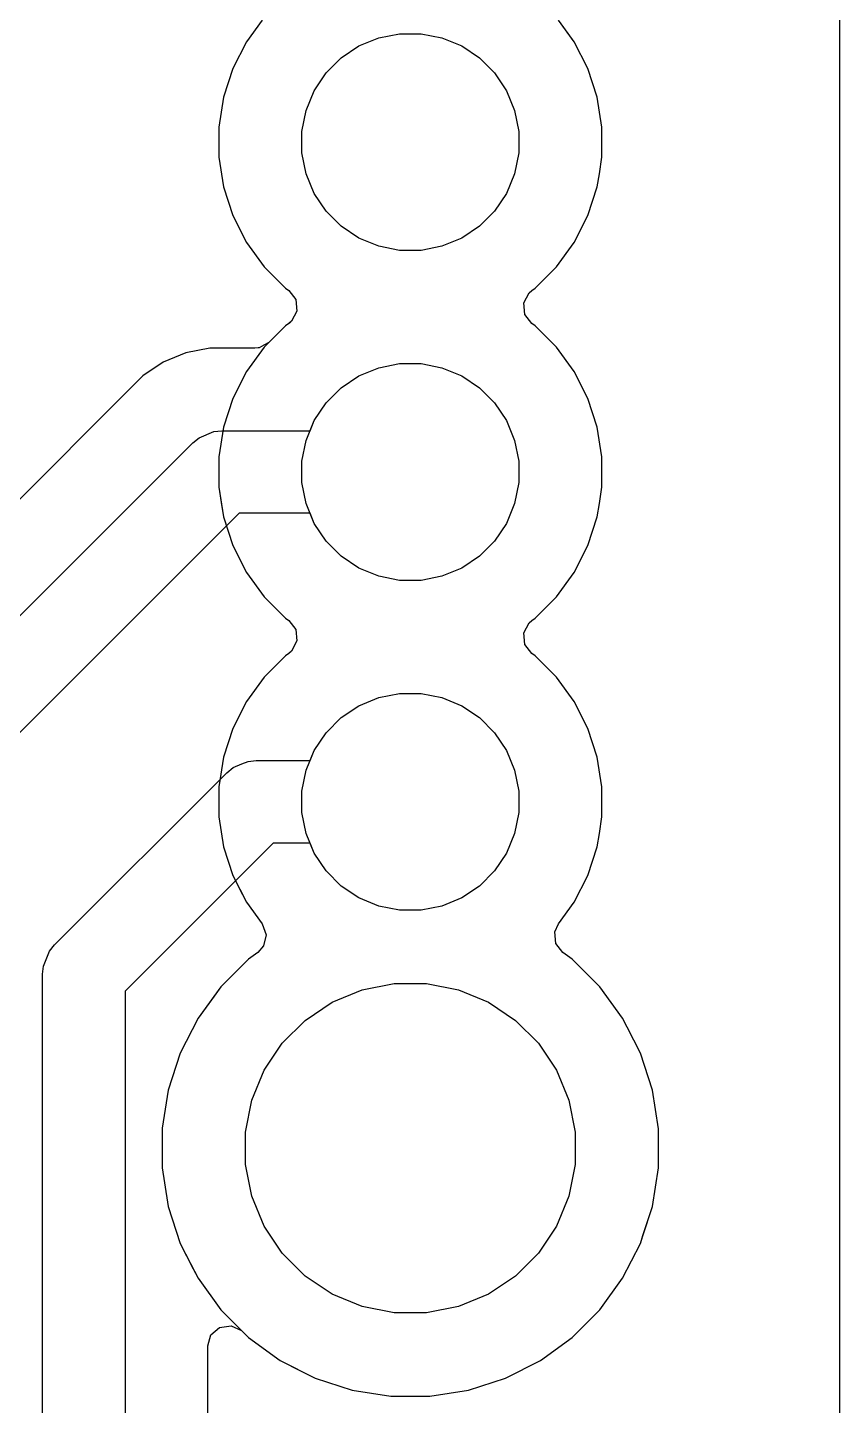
# Model space of a CAD drawing. Header units: inches. Extents: x 6.57 to 9.79, y -8.72 to -3.17.
# Drawn here: x 9.5937 to 9.7874, y -7.522 to -7.1931 of the extents above; entities that cross this region are included whole.
import ezdxf

# ---------------------------------------------------------------- set-up
doc = ezdxf.new("R2010")
doc.units = ezdxf.units.IN
doc.header["$MEASUREMENT"] = 0
doc.layers.add('In1.Cu', color=91, linetype='CONTINUOUS', true_color=0x7fc87f)

msp = doc.modelspace()

# ---------------------------------------------------------------- linework, layer by layer
at = {"layer": 'In1.Cu', "linetype": 'CONTINUOUS'}
for p, q in [((9.78738, -3.17026), (9.78738, -8.71951)), ((9.78738, -3.17026), (9.78738, -8.71951)), ((9.78738, -3.17026), (9.78738, -8.71951)), ((9.78738, -3.17026), (9.78738, -8.71951)), ((9.64971, -7.19134), (9.64595, -7.19652)), ((9.64971, -7.19134), (9.64595, -7.19652)), ((9.64971, -7.19134), (9.64595, -7.19652)), ((9.64971, -7.19134), (9.64595, -7.19652)), ((9.72413, -7.19652), (9.72037, -7.19134)), ((9.72413, -7.19652), (9.72037, -7.19134)), ((9.72413, -7.19652), (9.72037, -7.19134)), ((9.72413, -7.19652), (9.72061, -7.19168)), ((9.67278, -7.19754), (9.67749, -7.19559)), ((9.67278, -7.19754), (9.67749, -7.19559)), ((9.67278, -7.19754), (9.67749, -7.19559)), ((9.67278, -7.19754), (9.67749, -7.19559)), ((9.67749, -7.19559), (9.68249, -7.1946)), ((9.67749, -7.19559), (9.68249, -7.1946)), ((9.67749, -7.19559), (9.68249, -7.1946)), ((9.67749, -7.19559), (9.68249, -7.1946)), ((9.68249, -7.1946), (9.68759, -7.1946)), ((9.68249, -7.1946), (9.68759, -7.1946)), ((9.68249, -7.1946), (9.68759, -7.1946)), ((9.68249, -7.1946), (9.68759, -7.1946)), ((9.68759, -7.1946), (9.69259, -7.19559)), ((9.68759, -7.1946), (9.69259, -7.19559)), ((9.68759, -7.1946), (9.69259, -7.19559)), ((9.68759, -7.1946), (9.69259, -7.19559)), ((9.69259, -7.19559), (9.6973, -7.19754)), ((9.69259, -7.19559), (9.6973, -7.19754)), ((9.69259, -7.19559), (9.6973, -7.19754)), ((9.69259, -7.19559), (9.6973, -7.19754)), ((9.64595, -7.19652), (9.64268, -7.20293)), ((9.64595, -7.19652), (9.64268, -7.20293)), ((9.64595, -7.19652), (9.64268, -7.20293)), ((9.64595, -7.19652), (9.64268, -7.20293)), ((9.66855, -7.20037), (9.67278, -7.19754)), ((9.66855, -7.20037), (9.67278, -7.19754)), ((9.66855, -7.20037), (9.67278, -7.19754)), ((9.66855, -7.20037), (9.67278, -7.19754)), ((9.6973, -7.19754), (9.70153, -7.20037)), ((9.6973, -7.19754), (9.70153, -7.20037)), ((9.6973, -7.19754), (9.70153, -7.20037)), ((9.6973, -7.19754), (9.70153, -7.20037)), ((9.7274, -7.20293), (9.72413, -7.19652)), ((9.7274, -7.20293), (9.72413, -7.19652)), ((9.7274, -7.20293), (9.72413, -7.19652)), ((9.7274, -7.20293), (9.72413, -7.19652)), ((9.66494, -7.20398), (9.66855, -7.20037)), ((9.66494, -7.20398), (9.66855, -7.20037)), ((9.66494, -7.20398), (9.66855, -7.20037)), ((9.66494, -7.20398), (9.66855, -7.20037)), ((9.70153, -7.20037), (9.70514, -7.20398)), ((9.70153, -7.20037), (9.70514, -7.20398)), ((9.70153, -7.20037), (9.70514, -7.20398)), ((9.70153, -7.20037), (9.70514, -7.20398)), ((9.64268, -7.20293), (9.64046, -7.20977)), ((9.64268, -7.20293), (9.64046, -7.20977)), ((9.64268, -7.20293), (9.64046, -7.20977)), ((9.64268, -7.20293), (9.64046, -7.20977)), ((9.66211, -7.20822), (9.66494, -7.20398)), ((9.66211, -7.20822), (9.66494, -7.20398)), ((9.66211, -7.20822), (9.66494, -7.20398)), ((9.66211, -7.20822), (9.66494, -7.20398)), ((9.70514, -7.20398), (9.70797, -7.20822)), ((9.70514, -7.20398), (9.70797, -7.20822)), ((9.70514, -7.20398), (9.70797, -7.20822)), ((9.70514, -7.20398), (9.70797, -7.20822)), ((9.72962, -7.20977), (9.7274, -7.20293)), ((9.72962, -7.20977), (9.7274, -7.20293)), ((9.72962, -7.20977), (9.7274, -7.20293)), ((9.72962, -7.20977), (9.7274, -7.20293)), ((9.66016, -7.21293), (9.66211, -7.20822)), ((9.66016, -7.21293), (9.66211, -7.20822)), ((9.66016, -7.21293), (9.66211, -7.20822)), ((9.66016, -7.21293), (9.66211, -7.20822)), ((9.70797, -7.20822), (9.70992, -7.21293)), ((9.70797, -7.20822), (9.70992, -7.21293)), ((9.70797, -7.20822), (9.70992, -7.21293)), ((9.70797, -7.20822), (9.70992, -7.21293)), ((9.64046, -7.20977), (9.63933, -7.21688)), ((9.64046, -7.20977), (9.63933, -7.21688)), ((9.64046, -7.20977), (9.63933, -7.21688)), ((9.64046, -7.20977), (9.63933, -7.21688)), ((9.73074, -7.21688), (9.72962, -7.20977)), ((9.72962, -7.20977), (9.72962, -7.20977)), ((9.73074, -7.21688), (9.72962, -7.20977)), ((9.72962, -7.20977), (9.72962, -7.20977)), ((9.73074, -7.21688), (9.72962, -7.20977)), ((9.72962, -7.20977), (9.72962, -7.20977)), ((9.73074, -7.21688), (9.72962, -7.20977)), ((9.72962, -7.20977), (9.72962, -7.20977)), ((9.65916, -7.21792), (9.66016, -7.21293)), ((9.65916, -7.21792), (9.66016, -7.21293)), ((9.65916, -7.21792), (9.66016, -7.21293)), ((9.65916, -7.21792), (9.66016, -7.21293)), ((9.70992, -7.21293), (9.71091, -7.21792)), ((9.70992, -7.21293), (9.71091, -7.21792)), ((9.70992, -7.21293), (9.71091, -7.21792)), ((9.70992, -7.21293), (9.71091, -7.21792)), ((9.63933, -7.21688), (9.63933, -7.22407)), ((9.63933, -7.21688), (9.63933, -7.22407)), ((9.63933, -7.21688), (9.63933, -7.22407)), ((9.63933, -7.21688), (9.63933, -7.22407)), ((9.65916, -7.22302), (9.65916, -7.21792)), ((9.65916, -7.22302), (9.65916, -7.21792)), ((9.65916, -7.22302), (9.65916, -7.21792)), ((9.65916, -7.22302), (9.65916, -7.21792)), ((9.71091, -7.21792), (9.71091, -7.22302)), ((9.71091, -7.21792), (9.71091, -7.22302)), ((9.71091, -7.21792), (9.71091, -7.22302)), ((9.71091, -7.21792), (9.71091, -7.22302)), ((9.73074, -7.22407), (9.73074, -7.21688)), ((9.73074, -7.22407), (9.73074, -7.21688)), ((9.73074, -7.22407), (9.73074, -7.21688)), ((9.73074, -7.22407), (9.73074, -7.21688)), ((9.63933, -7.22407), (9.64046, -7.23117)), ((9.63933, -7.22407), (9.64046, -7.23117)), ((9.63933, -7.22407), (9.64046, -7.23117)), ((9.63933, -7.22407), (9.64046, -7.23117)), ((9.66016, -7.22802), (9.65916, -7.22302)), ((9.66016, -7.22802), (9.65916, -7.22302)), ((9.66016, -7.22802), (9.65916, -7.22302)), ((9.66016, -7.22802), (9.65916, -7.22302)), ((9.71091, -7.22302), (9.70992, -7.22802)), ((9.71091, -7.22302), (9.70992, -7.22802)), ((9.71091, -7.22302), (9.70992, -7.22802)), ((9.71091, -7.22302), (9.70992, -7.22802)), ((9.73012, -7.22802), (9.73074, -7.22407)), ((9.73012, -7.22802), (9.73074, -7.22407)), ((9.73012, -7.22802), (9.73074, -7.22407)), ((9.73012, -7.22802), (9.73074, -7.22407)), ((9.66211, -7.23273), (9.66016, -7.22802)), ((9.66211, -7.23273), (9.66016, -7.22802)), ((9.66211, -7.23273), (9.66016, -7.22802)), ((9.66211, -7.23273), (9.66016, -7.22802)), ((9.70992, -7.22802), (9.70797, -7.23273)), ((9.70992, -7.22802), (9.70797, -7.23273)), ((9.70992, -7.22802), (9.70797, -7.23273)), ((9.70992, -7.22802), (9.70797, -7.23273)), ((9.72962, -7.23117), (9.73012, -7.22802)), ((9.72962, -7.23117), (9.73012, -7.22802)), ((9.72962, -7.23117), (9.73012, -7.22802)), ((9.72962, -7.23117), (9.73012, -7.22802)), ((9.64046, -7.23117), (9.64046, -7.23117)), ((9.64046, -7.23117), (9.64268, -7.23802)), ((9.64046, -7.23117), (9.64046, -7.23117)), ((9.64046, -7.23117), (9.64268, -7.23802)), ((9.64046, -7.23117), (9.64046, -7.23117)), ((9.64046, -7.23117), (9.64268, -7.23802)), ((9.64046, -7.23117), (9.64046, -7.23117)), ((9.64046, -7.23117), (9.64268, -7.23802)), ((9.7274, -7.23802), (9.72962, -7.23117)), ((9.7274, -7.23802), (9.72962, -7.23117)), ((9.7274, -7.23802), (9.72962, -7.23117)), ((9.7274, -7.23802), (9.72962, -7.23117)), ((9.66494, -7.23697), (9.66211, -7.23273)), ((9.66494, -7.23697), (9.66211, -7.23273)), ((9.66494, -7.23697), (9.66211, -7.23273)), ((9.66494, -7.23697), (9.66211, -7.23273)), ((9.70797, -7.23273), (9.70514, -7.23697)), ((9.70797, -7.23273), (9.70514, -7.23697)), ((9.70797, -7.23273), (9.70514, -7.23697)), ((9.70797, -7.23273), (9.70514, -7.23697)), ((9.64268, -7.23802), (9.64595, -7.24443)), ((9.64268, -7.23802), (9.64595, -7.24443)), ((9.64268, -7.23802), (9.64595, -7.24443)), ((9.64268, -7.23802), (9.64595, -7.24443)), ((9.66855, -7.24057), (9.66494, -7.23697)), ((9.66855, -7.24057), (9.66494, -7.23697)), ((9.66855, -7.24057), (9.66494, -7.23697)), ((9.66855, -7.24057), (9.66494, -7.23697)), ((9.70514, -7.23697), (9.70153, -7.24057)), ((9.70514, -7.23697), (9.70153, -7.24057)), ((9.70514, -7.23697), (9.70153, -7.24057)), ((9.70514, -7.23697), (9.70153, -7.24057)), ((9.72413, -7.24443), (9.7274, -7.23802)), ((9.72413, -7.24443), (9.7274, -7.23802)), ((9.72413, -7.24443), (9.7274, -7.23802)), ((9.72413, -7.24443), (9.7274, -7.23802)), ((9.67278, -7.2434), (9.66855, -7.24057)), ((9.67278, -7.2434), (9.66855, -7.24057)), ((9.67278, -7.2434), (9.66855, -7.24057)), ((9.67278, -7.2434), (9.66855, -7.24057)), ((9.70153, -7.24057), (9.6973, -7.2434)), ((9.70153, -7.24057), (9.6973, -7.2434)), ((9.70153, -7.24057), (9.6973, -7.2434)), ((9.70153, -7.24057), (9.6973, -7.2434)), ((9.64595, -7.24443), (9.65018, -7.25025)), ((9.64595, -7.24443), (9.65018, -7.25025)), ((9.64595, -7.24443), (9.65018, -7.25025)), ((9.64595, -7.24443), (9.65018, -7.25025)), ((9.67749, -7.24535), (9.67278, -7.2434)), ((9.67749, -7.24535), (9.67278, -7.2434)), ((9.67749, -7.24535), (9.67278, -7.2434)), ((9.67749, -7.24535), (9.67278, -7.2434)), ((9.6973, -7.2434), (9.69259, -7.24535)), ((9.6973, -7.2434), (9.69259, -7.24535)), ((9.6973, -7.2434), (9.69259, -7.24535)), ((9.6973, -7.2434), (9.69259, -7.24535)), ((9.7199, -7.25025), (9.72413, -7.24443)), ((9.7199, -7.25025), (9.72413, -7.24443)), ((9.7199, -7.25025), (9.72413, -7.24443)), ((9.7199, -7.25025), (9.72413, -7.24443)), ((9.68249, -7.24635), (9.67749, -7.24535)), ((9.68249, -7.24635), (9.67749, -7.24535)), ((9.68249, -7.24635), (9.67749, -7.24535)), ((9.68249, -7.24635), (9.67749, -7.24535)), ((9.68759, -7.24635), (9.68249, -7.24635)), ((9.68759, -7.24635), (9.68249, -7.24635)), ((9.68759, -7.24635), (9.68249, -7.24635)), ((9.68759, -7.24635), (9.68249, -7.24635)), ((9.69259, -7.24535), (9.68759, -7.24635)), ((9.69259, -7.24535), (9.68759, -7.24635)), ((9.69259, -7.24535), (9.68759, -7.24635)), ((9.69259, -7.24535), (9.68759, -7.24635)), ((9.65018, -7.25025), (9.65526, -7.25533)), ((9.65018, -7.25025), (9.65526, -7.25533)), ((9.65018, -7.25025), (9.65526, -7.25533)), ((9.65018, -7.25025), (9.65526, -7.25533)), ((9.71481, -7.25533), (9.7199, -7.25025)), ((9.71481, -7.25533), (9.7199, -7.25025)), ((9.71481, -7.25533), (9.7199, -7.25025)), ((9.71481, -7.25533), (9.7199, -7.25025)), ((9.65526, -7.25533), (9.65603, -7.25589)), ((9.65526, -7.25533), (9.65603, -7.25589)), ((9.65526, -7.25533), (9.65603, -7.25589)), ((9.65526, -7.25533), (9.65603, -7.25589)), ((9.65603, -7.25589), (9.65771, -7.25807)), ((9.65603, -7.25589), (9.65771, -7.25807)), ((9.65603, -7.25589), (9.65771, -7.25807)), ((9.65603, -7.25589), (9.65771, -7.25807)), ((9.65771, -7.25807), (9.65795, -7.26081)), ((9.65771, -7.25807), (9.65795, -7.26081)), ((9.65771, -7.25807), (9.65795, -7.26081)), ((9.65771, -7.25807), (9.65795, -7.26081)), ((9.71213, -7.25887), (9.71341, -7.25644)), ((9.71213, -7.25887), (9.71341, -7.25644)), ((9.71213, -7.25887), (9.71341, -7.25644)), ((9.71213, -7.25887), (9.71341, -7.25644)), ((9.71341, -7.25644), (9.71404, -7.25589)), ((9.71341, -7.25644), (9.71404, -7.25589)), ((9.71341, -7.25644), (9.71404, -7.25589)), ((9.71341, -7.25644), (9.71404, -7.25589)), ((9.71404, -7.25589), (9.71481, -7.25533)), ((9.71404, -7.25589), (9.71481, -7.25533)), ((9.71404, -7.25589), (9.71481, -7.25533)), ((9.71404, -7.25589), (9.71481, -7.25533)), ((9.65795, -7.26081), (9.65667, -7.26324)), ((9.65795, -7.26081), (9.65667, -7.26324)), ((9.65795, -7.26081), (9.65667, -7.26324)), ((9.65795, -7.26081), (9.65667, -7.26324)), ((9.71236, -7.26161), (9.71213, -7.25887)), ((9.71236, -7.26161), (9.71213, -7.25887)), ((9.71236, -7.26161), (9.71213, -7.25887)), ((9.71236, -7.26161), (9.71213, -7.25887)), ((9.65526, -7.26435), (9.65018, -7.26944)), ((9.65526, -7.26435), (9.65018, -7.26944)), ((9.65526, -7.26435), (9.65018, -7.26944)), ((9.65526, -7.26435), (9.65133, -7.26829)), ((9.65629, -7.26361), (9.65526, -7.26435)), ((9.65603, -7.26379), (9.65526, -7.26435)), ((9.65603, -7.26379), (9.65526, -7.26435)), ((9.65603, -7.26379), (9.65526, -7.26435)), ((9.65667, -7.26324), (9.65603, -7.26379)), ((9.65667, -7.26324), (9.65603, -7.26379)), ((9.65667, -7.26324), (9.65603, -7.26379)), ((9.65652, -7.26339), (9.65629, -7.26361)), ((9.65667, -7.26324), (9.65652, -7.26339)), ((9.71404, -7.26379), (9.71236, -7.26161)), ((9.71404, -7.26379), (9.71236, -7.26161)), ((9.71404, -7.26379), (9.71236, -7.26161)), ((9.71404, -7.26379), (9.71236, -7.26161)), ((9.71481, -7.26435), (9.71404, -7.26379)), ((9.71481, -7.26435), (9.71404, -7.26379)), ((9.71481, -7.26435), (9.71404, -7.26379)), ((9.71481, -7.26435), (9.71404, -7.26379)), ((9.7199, -7.26944), (9.71481, -7.26435)), ((9.7199, -7.26944), (9.71481, -7.26435)), ((9.7199, -7.26944), (9.71481, -7.26435)), ((9.7199, -7.26944), (9.71481, -7.26435)), ((9.63149, -7.2708), (9.62611, -7.27303)), ((9.6372, -7.26967), (9.63149, -7.2708)), ((9.63149, -7.2708), (9.63149, -7.2708)), ((9.64793, -7.26967), (9.6372, -7.26967)), ((9.65018, -7.26944), (9.64595, -7.27526)), ((9.65018, -7.26944), (9.64595, -7.27526)), ((9.65018, -7.26944), (9.64595, -7.27526)), ((9.64876, -7.26958), (9.64793, -7.26967)), ((9.64883, -7.26958), (9.64876, -7.26958)), ((9.64886, -7.26957), (9.64883, -7.26958)), ((9.64897, -7.26955), (9.64886, -7.26957)), ((9.65011, -7.26893), (9.64897, -7.26955)), ((9.65128, -7.26833), (9.65011, -7.26893)), ((9.65133, -7.26829), (9.65128, -7.26833)), ((9.72413, -7.27526), (9.7199, -7.26944)), ((9.72413, -7.27526), (9.7199, -7.26944)), ((9.72413, -7.27526), (9.7199, -7.26944)), ((9.72413, -7.27526), (9.7199, -7.26944)), ((9.62611, -7.27303), (9.62127, -7.27626)), ((9.62611, -7.27303), (9.62611, -7.27303)), ((9.67278, -7.27628), (9.67749, -7.27433)), ((9.67278, -7.27628), (9.67749, -7.27433)), ((9.67278, -7.27628), (9.67749, -7.27433)), ((9.67278, -7.27628), (9.67749, -7.27433)), ((9.67749, -7.27433), (9.68249, -7.27334)), ((9.67749, -7.27433), (9.68249, -7.27334)), ((9.67749, -7.27433), (9.68249, -7.27334)), ((9.67749, -7.27433), (9.68249, -7.27334)), ((9.68249, -7.27334), (9.68759, -7.27334)), ((9.68249, -7.27334), (9.68759, -7.27334)), ((9.68249, -7.27334), (9.68759, -7.27334)), ((9.68249, -7.27334), (9.68759, -7.27334)), ((9.68759, -7.27334), (9.69259, -7.27433)), ((9.68759, -7.27334), (9.69259, -7.27433)), ((9.68759, -7.27334), (9.69259, -7.27433)), ((9.68759, -7.27334), (9.69259, -7.27433)), ((9.69259, -7.27433), (9.6973, -7.27628)), ((9.69259, -7.27433), (9.6973, -7.27628)), ((9.69259, -7.27433), (9.6973, -7.27628)), ((9.69259, -7.27433), (9.6973, -7.27628)), ((9.62127, -7.27626), (9.11355, -7.78398)), ((9.62127, -7.27626), (9.62127, -7.27626)), ((9.64595, -7.27526), (9.64268, -7.28167)), ((9.64595, -7.27526), (9.64268, -7.28167)), ((9.64595, -7.27526), (9.64268, -7.28167)), ((9.66855, -7.27911), (9.67278, -7.27628)), ((9.66855, -7.27911), (9.67278, -7.27628)), ((9.66855, -7.27911), (9.67278, -7.27628)), ((9.66855, -7.27911), (9.67278, -7.27628)), ((9.6973, -7.27628), (9.70153, -7.27911)), ((9.6973, -7.27628), (9.70153, -7.27911)), ((9.6973, -7.27628), (9.70153, -7.27911)), ((9.6973, -7.27628), (9.70153, -7.27911)), ((9.7274, -7.28167), (9.72413, -7.27526)), ((9.7274, -7.28167), (9.72413, -7.27526)), ((9.7274, -7.28167), (9.72413, -7.27526)), ((9.7274, -7.28167), (9.72413, -7.27526)), ((9.66494, -7.28272), (9.66855, -7.27911)), ((9.66494, -7.28272), (9.66855, -7.27911)), ((9.66494, -7.28272), (9.66855, -7.27911)), ((9.66494, -7.28272), (9.66855, -7.27911)), ((9.70153, -7.27911), (9.70514, -7.28272)), ((9.70153, -7.27911), (9.70514, -7.28272)), ((9.70153, -7.27911), (9.70514, -7.28272)), ((9.70153, -7.27911), (9.70514, -7.28272)), ((9.64268, -7.28167), (9.64046, -7.28851)), ((9.64268, -7.28167), (9.64046, -7.28851)), ((9.64268, -7.28167), (9.64046, -7.28851)), ((9.66211, -7.28696), (9.66494, -7.28272)), ((9.66211, -7.28696), (9.66494, -7.28272)), ((9.66211, -7.28696), (9.66494, -7.28272)), ((9.66211, -7.28696), (9.66494, -7.28272)), ((9.70514, -7.28272), (9.70797, -7.28696)), ((9.70514, -7.28272), (9.70797, -7.28696)), ((9.70514, -7.28272), (9.70797, -7.28696)), ((9.70514, -7.28272), (9.70797, -7.28696)), ((9.72962, -7.28851), (9.7274, -7.28167)), ((9.72962, -7.28851), (9.7274, -7.28167)), ((9.72962, -7.28851), (9.7274, -7.28167)), ((9.72962, -7.28851), (9.7274, -7.28167)), ((9.66016, -7.29167), (9.66211, -7.28696)), ((9.66016, -7.29167), (9.66211, -7.28696)), ((9.66016, -7.29167), (9.66211, -7.28696)), ((9.66111, -7.28937), (9.66211, -7.28696)), ((9.70797, -7.28696), (9.70992, -7.29167)), ((9.70797, -7.28696), (9.70992, -7.29167)), ((9.70797, -7.28696), (9.70992, -7.29167)), ((9.70797, -7.28696), (9.70992, -7.29167)), ((9.63315, -7.29225), (9.63464, -7.29103)), ((9.63464, -7.29103), (9.63819, -7.28956)), ((9.63464, -7.29103), (9.63464, -7.29103)), ((9.63819, -7.28956), (9.64011, -7.28937)), ((9.64046, -7.28851), (9.63933, -7.29562)), ((9.64046, -7.28851), (9.63933, -7.29562)), ((9.64046, -7.28851), (9.63933, -7.29562)), ((9.64011, -7.28937), (9.66111, -7.28937)), ((9.73074, -7.29562), (9.72962, -7.28851)), ((9.72962, -7.28851), (9.72962, -7.28851)), ((9.73074, -7.29562), (9.72962, -7.28851)), ((9.72962, -7.28851), (9.72962, -7.28851)), ((9.73074, -7.29562), (9.72962, -7.28851)), ((9.72962, -7.28851), (9.72962, -7.28851)), ((9.73074, -7.29562), (9.72962, -7.28851)), ((9.72962, -7.28851), (9.72962, -7.28851)), ((9.12028, -7.80512), (9.63315, -7.29225)), ((9.65916, -7.29666), (9.66016, -7.29167)), ((9.65916, -7.29666), (9.66016, -7.29167)), ((9.65916, -7.29666), (9.66016, -7.29167)), ((9.70992, -7.29167), (9.71091, -7.29666)), ((9.70992, -7.29167), (9.71091, -7.29666)), ((9.70992, -7.29167), (9.71091, -7.29666)), ((9.70992, -7.29167), (9.71091, -7.29666)), ((9.63933, -7.29562), (9.63933, -7.30281)), ((9.63933, -7.29562), (9.63933, -7.30281)), ((9.63933, -7.29562), (9.63933, -7.30281)), ((9.65916, -7.30176), (9.65916, -7.29666)), ((9.65916, -7.30176), (9.65916, -7.29666)), ((9.65916, -7.30176), (9.65916, -7.29666)), ((9.71091, -7.29666), (9.71091, -7.30176)), ((9.71091, -7.29666), (9.71091, -7.30176)), ((9.71091, -7.29666), (9.71091, -7.30176)), ((9.71091, -7.29666), (9.71091, -7.30176)), ((9.73074, -7.30281), (9.73074, -7.29562)), ((9.73074, -7.30281), (9.73074, -7.29562)), ((9.73074, -7.30281), (9.73074, -7.29562)), ((9.73074, -7.30281), (9.73074, -7.29562)), ((9.63933, -7.30281), (9.64008, -7.30754)), ((9.63933, -7.30281), (9.64046, -7.30992)), ((9.63933, -7.30281), (9.64046, -7.30992)), ((9.66016, -7.30676), (9.65916, -7.30176)), ((9.66016, -7.30676), (9.65916, -7.30176)), ((9.66016, -7.30676), (9.65916, -7.30176)), ((9.71091, -7.30176), (9.70992, -7.30676)), ((9.71091, -7.30176), (9.70992, -7.30676)), ((9.71091, -7.30176), (9.70992, -7.30676)), ((9.71091, -7.30176), (9.70992, -7.30676)), ((9.73012, -7.30676), (9.73074, -7.30281)), ((9.73012, -7.30676), (9.73074, -7.30281)), ((9.73012, -7.30676), (9.73074, -7.30281)), ((9.73012, -7.30676), (9.73074, -7.30281)), ((9.66211, -7.31147), (9.66016, -7.30676)), ((9.66211, -7.31147), (9.66016, -7.30676)), ((9.66211, -7.31147), (9.66016, -7.30676)), ((9.70992, -7.30676), (9.70797, -7.31147)), ((9.70992, -7.30676), (9.70797, -7.31147)), ((9.70992, -7.30676), (9.70797, -7.31147)), ((9.70992, -7.30676), (9.70797, -7.31147)), ((9.72962, -7.30992), (9.73012, -7.30676)), ((9.72962, -7.30992), (9.73012, -7.30676)), ((9.72962, -7.30992), (9.73012, -7.30676)), ((9.72962, -7.30992), (9.73012, -7.30676)), ((9.64418, -7.30906), (9.13132, -7.82192)), ((9.64008, -7.30754), (9.64046, -7.30992)), ((9.64046, -7.30992), (9.64268, -7.31676)), ((9.64046, -7.30992), (9.64046, -7.30992)), ((9.64046, -7.30992), (9.64268, -7.31676)), ((9.64046, -7.30992), (9.64046, -7.30992)), ((9.64046, -7.30992), (9.64268, -7.31676)), ((9.66111, -7.30906), (9.64418, -7.30906)), ((9.66211, -7.31147), (9.66111, -7.30906)), ((9.7274, -7.31676), (9.72962, -7.30992)), ((9.7274, -7.31676), (9.72962, -7.30992)), ((9.7274, -7.31676), (9.72962, -7.30992)), ((9.7274, -7.31676), (9.72962, -7.30992)), ((9.66494, -7.31571), (9.66211, -7.31147)), ((9.66494, -7.31571), (9.66211, -7.31147)), ((9.66494, -7.31571), (9.66211, -7.31147)), ((9.66494, -7.31571), (9.66211, -7.31147)), ((9.70797, -7.31147), (9.70514, -7.31571)), ((9.70797, -7.31147), (9.70514, -7.31571)), ((9.70797, -7.31147), (9.70514, -7.31571)), ((9.70797, -7.31147), (9.70514, -7.31571)), ((9.64268, -7.31676), (9.64595, -7.32317)), ((9.64268, -7.31676), (9.64595, -7.32317)), ((9.64268, -7.31676), (9.64595, -7.32317)), ((9.66855, -7.31931), (9.66494, -7.31571)), ((9.66855, -7.31931), (9.66494, -7.31571)), ((9.66855, -7.31931), (9.66494, -7.31571)), ((9.66855, -7.31931), (9.66494, -7.31571)), ((9.70514, -7.31571), (9.70153, -7.31931)), ((9.70514, -7.31571), (9.70153, -7.31931)), ((9.70514, -7.31571), (9.70153, -7.31931)), ((9.70514, -7.31571), (9.70153, -7.31931)), ((9.72413, -7.32317), (9.7274, -7.31676)), ((9.72413, -7.32317), (9.7274, -7.31676)), ((9.72413, -7.32317), (9.7274, -7.31676)), ((9.72413, -7.32317), (9.7274, -7.31676)), ((9.67278, -7.32214), (9.66855, -7.31931)), ((9.67278, -7.32214), (9.66855, -7.31931)), ((9.67278, -7.32214), (9.66855, -7.31931)), ((9.67278, -7.32214), (9.66855, -7.31931)), ((9.70153, -7.31931), (9.6973, -7.32214)), ((9.70153, -7.31931), (9.6973, -7.32214)), ((9.70153, -7.31931), (9.6973, -7.32214)), ((9.70153, -7.31931), (9.6973, -7.32214)), ((9.64595, -7.32317), (9.65018, -7.32899)), ((9.64595, -7.32317), (9.65018, -7.32899)), ((9.64595, -7.32317), (9.65018, -7.32899)), ((9.67749, -7.32409), (9.67278, -7.32214)), ((9.67749, -7.32409), (9.67278, -7.32214)), ((9.67749, -7.32409), (9.67278, -7.32214)), ((9.67749, -7.32409), (9.67278, -7.32214)), ((9.6973, -7.32214), (9.69259, -7.32409)), ((9.6973, -7.32214), (9.69259, -7.32409)), ((9.6973, -7.32214), (9.69259, -7.32409)), ((9.6973, -7.32214), (9.69259, -7.32409)), ((9.7199, -7.32899), (9.72413, -7.32317)), ((9.7199, -7.32899), (9.72413, -7.32317)), ((9.7199, -7.32899), (9.72413, -7.32317)), ((9.7199, -7.32899), (9.72413, -7.32317)), ((9.68249, -7.32509), (9.67749, -7.32409)), ((9.68249, -7.32509), (9.67749, -7.32409)), ((9.68249, -7.32509), (9.67749, -7.32409)), ((9.68249, -7.32509), (9.67749, -7.32409)), ((9.68759, -7.32509), (9.68249, -7.32509)), ((9.68759, -7.32509), (9.68249, -7.32509)), ((9.68759, -7.32509), (9.68249, -7.32509)), ((9.68759, -7.32509), (9.68249, -7.32509)), ((9.69259, -7.32409), (9.68759, -7.32509)), ((9.69259, -7.32409), (9.68759, -7.32509)), ((9.69259, -7.32409), (9.68759, -7.32509)), ((9.69259, -7.32409), (9.68759, -7.32509)), ((9.65018, -7.32899), (9.65526, -7.33407)), ((9.65018, -7.32899), (9.65526, -7.33407)), ((9.65018, -7.32899), (9.65526, -7.33407)), ((9.71481, -7.33407), (9.7199, -7.32899)), ((9.71481, -7.33407), (9.7199, -7.32899)), ((9.71481, -7.33407), (9.7199, -7.32899)), ((9.71481, -7.33407), (9.7199, -7.32899)), ((9.65526, -7.33407), (9.65526, -7.33407)), ((9.65526, -7.33407), (9.65603, -7.33463)), ((9.65526, -7.33407), (9.65526, -7.33407)), ((9.65526, -7.33407), (9.65603, -7.33463)), ((9.65526, -7.33407), (9.65526, -7.33407)), ((9.65526, -7.33407), (9.65603, -7.33463)), ((9.65603, -7.33463), (9.65771, -7.33681)), ((9.65603, -7.33463), (9.65771, -7.33681)), ((9.65603, -7.33463), (9.65771, -7.33681)), ((9.65771, -7.33681), (9.65795, -7.33955)), ((9.65771, -7.33681), (9.65795, -7.33955)), ((9.65771, -7.33681), (9.65795, -7.33955)), ((9.71213, -7.33761), (9.71341, -7.33518)), ((9.71213, -7.33761), (9.71341, -7.33518)), ((9.71213, -7.33761), (9.71341, -7.33518)), ((9.71213, -7.33761), (9.71341, -7.33518)), ((9.71341, -7.33518), (9.71404, -7.33463)), ((9.71341, -7.33518), (9.71404, -7.33463)), ((9.71341, -7.33518), (9.71404, -7.33463)), ((9.71341, -7.33518), (9.71404, -7.33463)), ((9.71404, -7.33463), (9.71481, -7.33407)), ((9.71404, -7.33463), (9.71481, -7.33407)), ((9.71404, -7.33463), (9.71481, -7.33407)), ((9.71404, -7.33463), (9.71481, -7.33407)), ((9.65795, -7.33955), (9.65667, -7.34199)), ((9.65795, -7.33955), (9.65667, -7.34199)), ((9.65795, -7.33955), (9.65667, -7.34199)), ((9.71236, -7.34035), (9.71213, -7.33761)), ((9.71236, -7.34035), (9.71213, -7.33761)), ((9.71236, -7.34035), (9.71213, -7.33761)), ((9.71236, -7.34035), (9.71213, -7.33761)), ((9.71404, -7.34253), (9.71236, -7.34035)), ((9.71404, -7.34253), (9.71236, -7.34035)), ((9.71404, -7.34253), (9.71236, -7.34035)), ((9.71404, -7.34253), (9.71236, -7.34035)), ((9.65526, -7.34309), (9.65018, -7.34818)), ((9.65526, -7.34309), (9.65018, -7.34818)), ((9.65526, -7.34309), (9.65018, -7.34818)), ((9.65603, -7.34253), (9.65526, -7.34309)), ((9.65603, -7.34253), (9.65526, -7.34309)), ((9.65603, -7.34253), (9.65526, -7.34309)), ((9.65526, -7.34309), (9.65526, -7.34309)), ((9.65526, -7.34309), (9.65526, -7.34309)), ((9.65526, -7.34309), (9.65526, -7.34309)), ((9.65667, -7.34199), (9.65603, -7.34253)), ((9.65667, -7.34199), (9.65603, -7.34253)), ((9.65667, -7.34199), (9.65603, -7.34253)), ((9.71481, -7.34309), (9.71404, -7.34253)), ((9.71481, -7.34309), (9.71404, -7.34253)), ((9.71481, -7.34309), (9.71404, -7.34253)), ((9.71481, -7.34309), (9.71404, -7.34253)), ((9.7199, -7.34818), (9.71481, -7.34309)), ((9.7199, -7.34818), (9.71481, -7.34309)), ((9.7199, -7.34818), (9.71481, -7.34309)), ((9.7199, -7.34818), (9.71481, -7.34309)), ((9.65018, -7.34818), (9.64595, -7.354)), ((9.65018, -7.34818), (9.64595, -7.354)), ((9.65018, -7.34818), (9.64595, -7.354)), ((9.72413, -7.354), (9.7199, -7.34818)), ((9.72413, -7.354), (9.7199, -7.34818)), ((9.72413, -7.354), (9.7199, -7.34818)), ((9.72413, -7.354), (9.7199, -7.34818)), ((9.67278, -7.35502), (9.67749, -7.35307)), ((9.67278, -7.35502), (9.67749, -7.35307)), ((9.67278, -7.35502), (9.67749, -7.35307)), ((9.67278, -7.35502), (9.67749, -7.35307)), ((9.67749, -7.35307), (9.68249, -7.35208)), ((9.67749, -7.35307), (9.68249, -7.35208)), ((9.67749, -7.35307), (9.68249, -7.35208)), ((9.67749, -7.35307), (9.68249, -7.35208)), ((9.68249, -7.35208), (9.68759, -7.35208)), ((9.68249, -7.35208), (9.68759, -7.35208)), ((9.68249, -7.35208), (9.68759, -7.35208)), ((9.68249, -7.35208), (9.68759, -7.35208)), ((9.68759, -7.35208), (9.69259, -7.35307)), ((9.68759, -7.35208), (9.69259, -7.35307)), ((9.68759, -7.35208), (9.69259, -7.35307)), ((9.68759, -7.35208), (9.69259, -7.35307)), ((9.69259, -7.35307), (9.6973, -7.35502)), ((9.69259, -7.35307), (9.6973, -7.35502)), ((9.69259, -7.35307), (9.6973, -7.35502)), ((9.69259, -7.35307), (9.6973, -7.35502)), ((9.64595, -7.354), (9.64268, -7.36041)), ((9.64595, -7.354), (9.64268, -7.36041)), ((9.64595, -7.354), (9.64268, -7.36041)), ((9.66855, -7.35785), (9.67278, -7.35502)), ((9.66855, -7.35785), (9.67278, -7.35502)), ((9.66855, -7.35785), (9.67278, -7.35502)), ((9.66855, -7.35785), (9.67278, -7.35502)), ((9.6973, -7.35502), (9.70153, -7.35785)), ((9.6973, -7.35502), (9.70153, -7.35785)), ((9.6973, -7.35502), (9.70153, -7.35785)), ((9.6973, -7.35502), (9.70153, -7.35785)), ((9.7274, -7.36041), (9.72413, -7.354)), ((9.7274, -7.36041), (9.72413, -7.354)), ((9.7274, -7.36041), (9.72413, -7.354)), ((9.7274, -7.36041), (9.72413, -7.354)), ((9.66494, -7.36146), (9.66855, -7.35785)), ((9.66494, -7.36146), (9.66855, -7.35785)), ((9.66494, -7.36146), (9.66855, -7.35785)), ((9.66494, -7.36146), (9.66855, -7.35785)), ((9.70153, -7.35785), (9.70514, -7.36146)), ((9.70153, -7.35785), (9.70514, -7.36146)), ((9.70153, -7.35785), (9.70514, -7.36146)), ((9.70153, -7.35785), (9.70514, -7.36146)), ((9.64268, -7.36041), (9.64046, -7.36725)), ((9.64268, -7.36041), (9.64046, -7.36725)), ((9.64268, -7.36041), (9.64046, -7.36725)), ((9.66211, -7.3657), (9.66494, -7.36146)), ((9.66211, -7.3657), (9.66494, -7.36146)), ((9.66211, -7.3657), (9.66494, -7.36146)), ((9.66211, -7.3657), (9.66494, -7.36146)), ((9.70514, -7.36146), (9.70797, -7.3657)), ((9.70514, -7.36146), (9.70797, -7.3657)), ((9.70514, -7.36146), (9.70797, -7.3657)), ((9.70514, -7.36146), (9.70797, -7.3657)), ((9.72962, -7.36725), (9.7274, -7.36041)), ((9.72962, -7.36725), (9.7274, -7.36041)), ((9.72962, -7.36725), (9.7274, -7.36041)), ((9.72962, -7.36725), (9.7274, -7.36041)), ((9.66016, -7.37041), (9.66211, -7.3657)), ((9.66016, -7.37041), (9.66211, -7.3657)), ((9.66016, -7.37041), (9.66211, -7.3657)), ((9.66111, -7.36811), (9.66211, -7.3657)), ((9.70797, -7.3657), (9.70992, -7.37041)), ((9.70797, -7.3657), (9.70992, -7.37041)), ((9.70797, -7.3657), (9.70992, -7.37041)), ((9.70797, -7.3657), (9.70992, -7.37041)), ((9.64046, -7.36725), (9.63933, -7.37436)), ((9.64046, -7.36725), (9.63933, -7.37436)), ((9.64046, -7.36725), (9.63933, -7.37436)), ((9.64131, -7.37099), (9.6428, -7.36977)), ((9.6428, -7.36977), (9.64488, -7.36891)), ((9.64488, -7.36891), (9.64635, -7.3683)), ((9.64635, -7.3683), (9.64827, -7.36811)), ((9.64827, -7.36811), (9.66111, -7.36811)), ((9.73074, -7.37436), (9.72962, -7.36725)), ((9.72962, -7.36725), (9.72962, -7.36725)), ((9.73074, -7.37436), (9.72962, -7.36725)), ((9.72962, -7.36725), (9.72962, -7.36725)), ((9.73074, -7.37436), (9.72962, -7.36725)), ((9.72962, -7.36725), (9.72962, -7.36725)), ((9.73074, -7.37436), (9.72962, -7.36725)), ((9.72962, -7.36725), (9.72962, -7.36725)), ((9.6002, -7.4121), (9.64131, -7.37099)), ((9.65916, -7.3754), (9.66016, -7.37041)), ((9.65916, -7.3754), (9.66016, -7.37041)), ((9.65916, -7.3754), (9.66016, -7.37041)), ((9.70992, -7.37041), (9.71091, -7.3754)), ((9.70992, -7.37041), (9.71091, -7.3754)), ((9.70992, -7.37041), (9.71091, -7.3754)), ((9.70992, -7.37041), (9.71091, -7.3754)), ((9.63933, -7.37436), (9.63933, -7.38155)), ((9.63933, -7.37436), (9.63933, -7.38155)), ((9.63933, -7.37436), (9.63933, -7.38155)), ((9.65916, -7.3805), (9.65916, -7.3754)), ((9.65916, -7.3805), (9.65916, -7.3754)), ((9.65916, -7.3805), (9.65916, -7.3754)), ((9.71091, -7.3754), (9.71091, -7.3805)), ((9.71091, -7.3754), (9.71091, -7.3805)), ((9.71091, -7.3754), (9.71091, -7.3805)), ((9.71091, -7.3754), (9.71091, -7.3805)), ((9.73074, -7.38155), (9.73074, -7.37436)), ((9.73074, -7.38155), (9.73074, -7.37436)), ((9.73074, -7.38155), (9.73074, -7.37436)), ((9.73074, -7.38155), (9.73074, -7.37436)), ((9.63933, -7.38155), (9.64046, -7.38866)), ((9.63933, -7.38155), (9.64046, -7.38866)), ((9.63933, -7.38155), (9.64046, -7.38866)), ((9.66016, -7.3855), (9.65916, -7.3805)), ((9.66016, -7.3855), (9.65916, -7.3805)), ((9.66016, -7.3855), (9.65916, -7.3805)), ((9.71091, -7.3805), (9.70992, -7.3855)), ((9.71091, -7.3805), (9.70992, -7.3855)), ((9.71091, -7.3805), (9.70992, -7.3855)), ((9.71091, -7.3805), (9.70992, -7.3855)), ((9.73012, -7.3855), (9.73074, -7.38155)), ((9.73012, -7.3855), (9.73074, -7.38155)), ((9.73012, -7.3855), (9.73074, -7.38155)), ((9.73012, -7.3855), (9.73074, -7.38155)), ((9.66211, -7.39021), (9.66016, -7.3855)), ((9.66211, -7.39021), (9.66016, -7.3855)), ((9.66211, -7.39021), (9.66016, -7.3855)), ((9.70992, -7.3855), (9.70797, -7.39021)), ((9.70992, -7.3855), (9.70797, -7.39021)), ((9.70992, -7.3855), (9.70797, -7.39021)), ((9.70992, -7.3855), (9.70797, -7.39021)), ((9.72962, -7.38866), (9.73012, -7.3855)), ((9.72962, -7.38866), (9.73012, -7.3855)), ((9.72962, -7.38866), (9.73012, -7.3855)), ((9.72962, -7.38866), (9.73012, -7.3855)), ((9.65235, -7.3878), (9.61701, -7.42314)), ((9.64046, -7.38866), (9.64268, -7.3955)), ((9.64046, -7.38866), (9.64268, -7.3955)), ((9.64046, -7.38866), (9.64046, -7.38866)), ((9.64046, -7.38866), (9.64268, -7.3955)), ((9.66111, -7.3878), (9.65235, -7.3878)), ((9.66211, -7.39021), (9.66111, -7.3878)), ((9.7274, -7.3955), (9.72962, -7.38866)), ((9.7274, -7.3955), (9.72962, -7.38866)), ((9.7274, -7.3955), (9.72962, -7.38866)), ((9.7274, -7.3955), (9.72962, -7.38866)), ((9.66494, -7.39445), (9.66211, -7.39021)), ((9.66494, -7.39445), (9.66211, -7.39021)), ((9.66494, -7.39445), (9.66211, -7.39021)), ((9.66494, -7.39445), (9.66211, -7.39021)), ((9.70797, -7.39021), (9.70514, -7.39445)), ((9.70797, -7.39021), (9.70514, -7.39445)), ((9.70797, -7.39021), (9.70514, -7.39445)), ((9.70797, -7.39021), (9.70514, -7.39445)), ((9.64268, -7.3955), (9.64595, -7.40191)), ((9.64268, -7.3955), (9.64595, -7.40191)), ((9.64268, -7.3955), (9.64499, -7.40002)), ((9.66855, -7.39805), (9.66494, -7.39445)), ((9.66855, -7.39805), (9.66494, -7.39445)), ((9.66855, -7.39805), (9.66494, -7.39445)), ((9.66855, -7.39805), (9.66494, -7.39445)), ((9.70514, -7.39445), (9.70153, -7.39805)), ((9.70514, -7.39445), (9.70153, -7.39805)), ((9.70514, -7.39445), (9.70153, -7.39805)), ((9.70514, -7.39445), (9.70153, -7.39805)), ((9.72413, -7.40191), (9.7274, -7.3955)), ((9.72413, -7.40191), (9.7274, -7.3955)), ((9.72413, -7.40191), (9.7274, -7.3955)), ((9.72413, -7.40191), (9.7274, -7.3955)), ((9.67278, -7.40088), (9.66855, -7.39805)), ((9.67278, -7.40088), (9.66855, -7.39805)), ((9.67278, -7.40088), (9.66855, -7.39805)), ((9.67278, -7.40088), (9.66855, -7.39805)), ((9.70153, -7.39805), (9.6973, -7.40088)), ((9.70153, -7.39805), (9.6973, -7.40088)), ((9.70153, -7.39805), (9.6973, -7.40088)), ((9.70153, -7.39805), (9.6973, -7.40088)), ((9.64499, -7.40002), (9.64595, -7.40191)), ((9.64595, -7.40191), (9.64971, -7.40708)), ((9.64595, -7.40191), (9.64971, -7.40708)), ((9.64595, -7.40191), (9.64971, -7.40708)), ((9.67749, -7.40283), (9.67278, -7.40088)), ((9.67749, -7.40283), (9.67278, -7.40088)), ((9.67749, -7.40283), (9.67278, -7.40088)), ((9.67749, -7.40283), (9.67278, -7.40088)), ((9.68249, -7.40383), (9.67749, -7.40283)), ((9.68249, -7.40383), (9.67749, -7.40283)), ((9.68249, -7.40383), (9.67749, -7.40283)), ((9.68249, -7.40383), (9.67749, -7.40283)), ((9.69259, -7.40283), (9.68759, -7.40383)), ((9.69259, -7.40283), (9.68759, -7.40383)), ((9.69259, -7.40283), (9.68759, -7.40383)), ((9.69259, -7.40283), (9.68759, -7.40383)), ((9.6973, -7.40088), (9.69259, -7.40283)), ((9.6973, -7.40088), (9.69259, -7.40283)), ((9.6973, -7.40088), (9.69259, -7.40283)), ((9.6973, -7.40088), (9.69259, -7.40283)), ((9.72037, -7.40708), (9.72413, -7.40191)), ((9.72037, -7.40708), (9.72413, -7.40191)), ((9.72037, -7.40708), (9.72413, -7.40191)), ((9.72037, -7.40708), (9.72413, -7.40191)), ((9.68759, -7.40383), (9.68249, -7.40383)), ((9.68759, -7.40383), (9.68249, -7.40383)), ((9.68759, -7.40383), (9.68249, -7.40383)), ((9.68759, -7.40383), (9.68249, -7.40383)), ((9.64971, -7.40708), (9.65063, -7.40967)), ((9.64971, -7.40708), (9.65063, -7.40967)), ((9.64971, -7.40708), (9.65063, -7.40967)), ((9.71953, -7.40898), (9.72037, -7.40708)), ((9.71953, -7.40898), (9.72037, -7.40708)), ((9.71953, -7.40898), (9.72037, -7.40708)), ((9.71953, -7.40898), (9.72037, -7.40708)), ((9.71977, -7.41172), (9.71953, -7.40898)), ((9.71977, -7.41172), (9.71953, -7.40898)), ((9.71977, -7.41172), (9.71953, -7.40898)), ((9.71977, -7.41172), (9.71953, -7.40898)), ((9.59898, -7.41359), (9.6002, -7.4121)), ((9.65001, -7.41235), (9.64863, -7.4139)), ((9.65001, -7.41235), (9.64863, -7.4139)), ((9.65001, -7.41235), (9.64863, -7.4139)), ((9.65063, -7.40967), (9.65001, -7.41235)), ((9.65063, -7.40967), (9.65001, -7.41235)), ((9.65063, -7.40967), (9.65001, -7.41235)), ((9.72145, -7.4139), (9.71977, -7.41172)), ((9.72145, -7.4139), (9.71977, -7.41172)), ((9.72145, -7.4139), (9.71977, -7.41172)), ((9.72145, -7.4139), (9.71977, -7.41172)), ((9.59751, -7.41714), (9.59898, -7.41359)), ((9.59898, -7.41359), (9.59898, -7.41359)), ((9.64647, -7.41547), (9.63988, -7.42206)), ((9.64647, -7.41547), (9.63988, -7.42206)), ((9.64647, -7.41547), (9.63988, -7.42206)), ((9.64863, -7.4139), (9.64647, -7.41547)), ((9.64863, -7.4139), (9.64647, -7.41547)), ((9.64863, -7.4139), (9.64647, -7.41547)), ((9.64647, -7.41547), (9.64647, -7.41547)), ((9.64647, -7.41547), (9.64647, -7.41547)), ((9.64647, -7.41547), (9.64647, -7.41547)), ((9.64647, -7.41547), (9.64647, -7.41547)), ((9.64647, -7.41547), (9.64647, -7.41547)), ((9.64647, -7.41547), (9.64647, -7.41547)), ((9.72361, -7.41547), (9.72145, -7.4139)), ((9.72361, -7.41547), (9.72145, -7.4139)), ((9.72361, -7.41547), (9.72145, -7.4139)), ((9.72361, -7.41547), (9.72145, -7.4139)), ((9.7302, -7.42206), (9.72361, -7.41547)), ((9.72361, -7.41547), (9.72361, -7.41547)), ((9.72361, -7.41547), (9.72361, -7.41547)), ((9.7302, -7.42206), (9.72361, -7.41547)), ((9.72361, -7.41547), (9.72361, -7.41547)), ((9.72361, -7.41547), (9.72361, -7.41547)), ((9.7302, -7.42206), (9.72361, -7.41547)), ((9.72361, -7.41547), (9.72361, -7.41547)), ((9.72361, -7.41547), (9.72361, -7.41547)), ((9.7302, -7.42206), (9.72361, -7.41547)), ((9.72361, -7.41547), (9.72361, -7.41547)), ((9.72361, -7.41547), (9.72361, -7.41547)), ((9.59732, -7.41906), (9.59751, -7.41714)), ((9.59732, -8.21919), (9.59732, -7.41906)), ((9.63988, -7.42206), (9.63753, -7.4253)), ((9.63988, -7.42206), (9.63753, -7.4253)), ((9.63988, -7.42206), (9.63823, -7.42433)), ((9.63988, -7.42206), (9.63988, -7.42206)), ((9.63988, -7.42206), (9.63988, -7.42206)), ((9.63988, -7.42206), (9.63988, -7.42206)), ((9.63988, -7.42206), (9.63988, -7.42206)), ((9.63988, -7.42206), (9.63988, -7.42206)), ((9.63988, -7.42206), (9.63988, -7.42206)), ((9.67357, -7.42283), (9.68117, -7.42132)), ((9.67357, -7.42283), (9.68117, -7.42132)), ((9.67357, -7.42283), (9.68117, -7.42132)), ((9.67357, -7.42283), (9.68117, -7.42132)), ((9.68117, -7.42132), (9.68891, -7.42132)), ((9.68117, -7.42132), (9.68891, -7.42132)), ((9.68117, -7.42132), (9.68891, -7.42132)), ((9.68117, -7.42132), (9.68891, -7.42132)), ((9.68891, -7.42132), (9.69651, -7.42283)), ((9.68891, -7.42132), (9.69651, -7.42283)), ((9.68891, -7.42132), (9.69651, -7.42283)), ((9.68891, -7.42132), (9.69651, -7.42283)), ((9.73568, -7.4296), (9.7302, -7.42206)), ((9.73568, -7.4296), (9.7302, -7.42206)), ((9.73568, -7.4296), (9.7302, -7.42206)), ((9.73568, -7.4296), (9.7302, -7.42206)), ((9.61701, -7.42314), (9.61701, -8.22325)), ((9.63823, -7.42433), (9.6344, -7.4296)), ((9.63753, -7.4253), (9.6344, -7.4296)), ((9.63753, -7.4253), (9.6344, -7.4296)), ((9.65998, -7.4301), (9.66642, -7.42579)), ((9.65998, -7.4301), (9.66642, -7.42579)), ((9.65998, -7.4301), (9.66642, -7.42579)), ((9.65998, -7.4301), (9.66642, -7.42579)), ((9.66642, -7.42579), (9.67357, -7.42283)), ((9.66642, -7.42579), (9.67357, -7.42283)), ((9.66642, -7.42579), (9.67357, -7.42283)), ((9.66642, -7.42579), (9.67357, -7.42283)), ((9.69651, -7.42283), (9.70366, -7.42579)), ((9.69651, -7.42283), (9.70366, -7.42579)), ((9.69651, -7.42283), (9.70366, -7.42579)), ((9.69651, -7.42283), (9.70366, -7.42579)), ((9.70366, -7.42579), (9.7101, -7.4301)), ((9.70366, -7.42579), (9.7101, -7.4301)), ((9.70366, -7.42579), (9.7101, -7.4301)), ((9.70366, -7.42579), (9.7101, -7.4301)), ((9.6344, -7.4296), (9.63017, -7.4379)), ((9.6344, -7.4296), (9.63017, -7.4379)), ((9.6344, -7.4296), (9.63017, -7.4379)), ((9.65451, -7.43557), (9.65998, -7.4301)), ((9.65451, -7.43557), (9.65998, -7.4301)), ((9.65451, -7.43557), (9.65998, -7.4301)), ((9.65451, -7.43557), (9.65998, -7.4301)), ((9.7101, -7.4301), (9.71557, -7.43557)), ((9.7101, -7.4301), (9.71557, -7.43557)), ((9.7101, -7.4301), (9.71557, -7.43557)), ((9.7101, -7.4301), (9.71557, -7.43557)), ((9.73677, -7.43175), (9.73568, -7.4296)), ((9.73677, -7.43175), (9.73568, -7.4296)), ((9.73677, -7.43175), (9.73568, -7.4296)), ((9.73677, -7.43175), (9.73568, -7.4296)), ((9.73991, -7.4379), (9.73677, -7.43175)), ((9.73991, -7.4379), (9.73677, -7.43175)), ((9.73991, -7.4379), (9.73677, -7.43175)), ((9.73991, -7.4379), (9.73677, -7.43175)), ((9.6502, -7.44201), (9.65451, -7.43557)), ((9.6502, -7.44201), (9.65451, -7.43557)), ((9.6502, -7.44201), (9.65451, -7.43557)), ((9.6502, -7.44201), (9.65451, -7.43557)), ((9.71557, -7.43557), (9.71988, -7.44201)), ((9.71557, -7.43557), (9.71988, -7.44201)), ((9.71557, -7.43557), (9.71988, -7.44201)), ((9.71557, -7.43557), (9.71988, -7.44201)), ((9.63017, -7.4379), (9.62729, -7.44677)), ((9.63017, -7.4379), (9.62729, -7.44677)), ((9.63017, -7.4379), (9.62729, -7.44677)), ((9.74279, -7.44677), (9.73991, -7.4379)), ((9.74279, -7.44677), (9.73991, -7.4379)), ((9.74279, -7.44677), (9.73991, -7.4379)), ((9.74279, -7.44677), (9.73991, -7.4379)), ((9.64724, -7.44916), (9.6502, -7.44201)), ((9.64724, -7.44916), (9.6502, -7.44201)), ((9.64724, -7.44916), (9.6502, -7.44201)), ((9.64724, -7.44916), (9.6502, -7.44201)), ((9.71988, -7.44201), (9.72284, -7.44916)), ((9.71988, -7.44201), (9.72284, -7.44916)), ((9.71988, -7.44201), (9.72284, -7.44916)), ((9.71988, -7.44201), (9.72284, -7.44916)), ((9.62729, -7.44677), (9.62585, -7.45587)), ((9.62729, -7.44677), (9.62585, -7.45587)), ((9.62729, -7.44677), (9.62585, -7.45587)), ((9.62729, -7.44677), (9.62729, -7.44677)), ((9.62729, -7.44677), (9.62729, -7.44677)), ((9.62729, -7.44677), (9.62729, -7.44677)), ((9.74424, -7.45597), (9.74279, -7.44677)), ((9.74279, -7.44677), (9.74279, -7.44677)), ((9.74279, -7.44677), (9.74279, -7.44677)), ((9.74424, -7.45597), (9.74279, -7.44677)), ((9.74279, -7.44677), (9.74279, -7.44677)), ((9.74279, -7.44677), (9.74279, -7.44677)), ((9.74424, -7.45597), (9.74279, -7.44677)), ((9.74279, -7.44677), (9.74279, -7.44677)), ((9.74279, -7.44677), (9.74279, -7.44677)), ((9.74424, -7.45597), (9.74279, -7.44677)), ((9.74279, -7.44677), (9.74279, -7.44677)), ((9.74279, -7.44677), (9.74279, -7.44677)), ((9.64573, -7.45676), (9.64724, -7.44916)), ((9.64573, -7.45676), (9.64724, -7.44916)), ((9.64573, -7.45676), (9.64724, -7.44916)), ((9.64573, -7.45676), (9.64724, -7.44916)), ((9.72284, -7.44916), (9.72435, -7.45676)), ((9.72284, -7.44916), (9.72435, -7.45676)), ((9.72284, -7.44916), (9.72435, -7.45676)), ((9.72284, -7.44916), (9.72435, -7.45676)), ((9.62585, -7.45587), (9.62583, -7.45597)), ((9.62585, -7.45587), (9.62583, -7.45597)), ((9.62585, -7.45587), (9.62583, -7.45597)), ((9.62583, -7.45597), (9.62583, -7.46529)), ((9.62583, -7.45597), (9.62583, -7.46529)), ((9.62583, -7.45597), (9.62583, -7.46529)), ((9.64573, -7.4645), (9.64573, -7.45676)), ((9.64573, -7.4645), (9.64573, -7.45676)), ((9.64573, -7.4645), (9.64573, -7.45676)), ((9.64573, -7.4645), (9.64573, -7.45676)), ((9.72435, -7.45676), (9.72435, -7.4645)), ((9.72435, -7.45676), (9.72435, -7.4645)), ((9.72435, -7.45676), (9.72435, -7.4645)), ((9.72435, -7.45676), (9.72435, -7.4645)), ((9.74424, -7.46529), (9.74424, -7.45597)), ((9.74424, -7.46529), (9.74424, -7.45597)), ((9.74424, -7.46529), (9.74424, -7.45597)), ((9.74424, -7.46529), (9.74424, -7.45597)), ((9.62583, -7.46529), (9.6264, -7.46887)), ((9.62583, -7.46529), (9.6264, -7.46887)), ((9.62583, -7.46529), (9.6264, -7.46887)), ((9.64724, -7.4721), (9.64573, -7.4645)), ((9.64724, -7.4721), (9.64573, -7.4645)), ((9.64724, -7.4721), (9.64573, -7.4645)), ((9.64724, -7.4721), (9.64573, -7.4645)), ((9.72435, -7.4645), (9.72284, -7.4721)), ((9.72435, -7.4645), (9.72284, -7.4721)), ((9.72435, -7.4645), (9.72284, -7.4721)), ((9.72435, -7.4645), (9.72284, -7.4721)), ((9.74279, -7.47449), (9.74424, -7.46529)), ((9.74279, -7.47449), (9.74424, -7.46529)), ((9.74279, -7.47449), (9.74424, -7.46529)), ((9.74279, -7.47449), (9.74424, -7.46529)), ((9.6264, -7.46887), (9.62729, -7.47449)), ((9.6264, -7.46887), (9.62729, -7.47449)), ((9.6264, -7.46887), (9.62729, -7.47449)), ((9.62729, -7.47449), (9.62729, -7.47449)), ((9.62729, -7.47449), (9.63017, -7.48336)), ((9.62729, -7.47449), (9.62729, -7.47449)), ((9.62729, -7.47449), (9.63017, -7.48336)), ((9.62729, -7.47449), (9.62729, -7.47449)), ((9.62729, -7.47449), (9.63017, -7.48336)), ((9.6502, -7.47925), (9.64724, -7.4721)), ((9.6502, -7.47925), (9.64724, -7.4721)), ((9.6502, -7.47925), (9.64724, -7.4721)), ((9.6502, -7.47925), (9.64724, -7.4721)), ((9.72284, -7.4721), (9.71988, -7.47925)), ((9.72284, -7.4721), (9.71988, -7.47925)), ((9.72284, -7.4721), (9.71988, -7.47925)), ((9.72284, -7.4721), (9.71988, -7.47925)), ((9.7405, -7.48154), (9.74279, -7.47449)), ((9.7405, -7.48154), (9.74279, -7.47449)), ((9.7405, -7.48154), (9.74279, -7.47449)), ((9.74053, -7.48143), (9.74279, -7.47449)), ((9.74279, -7.47449), (9.74279, -7.47449)), ((9.74279, -7.47449), (9.74279, -7.47449)), ((9.74279, -7.47449), (9.74279, -7.47449)), ((9.74279, -7.47449), (9.74279, -7.47449)), ((9.74279, -7.47449), (9.74279, -7.47449)), ((9.74279, -7.47449), (9.74279, -7.47449)), ((9.74279, -7.47449), (9.74279, -7.47449)), ((9.74279, -7.47449), (9.74279, -7.47449)), ((9.65451, -7.48569), (9.6502, -7.47925)), ((9.65451, -7.48569), (9.6502, -7.47925)), ((9.65451, -7.48569), (9.6502, -7.47925)), ((9.65451, -7.48569), (9.6502, -7.47925)), ((9.71988, -7.47925), (9.71557, -7.48569)), ((9.71988, -7.47925), (9.71557, -7.48569)), ((9.71988, -7.47925), (9.71557, -7.48569)), ((9.71988, -7.47925), (9.71557, -7.48569)), ((9.73991, -7.48336), (9.74053, -7.48143)), ((9.73991, -7.48336), (9.7405, -7.48154)), ((9.73991, -7.48336), (9.7405, -7.48154)), ((9.73991, -7.48336), (9.7405, -7.48154)), ((9.63017, -7.48336), (9.63262, -7.48817)), ((9.63017, -7.48336), (9.63262, -7.48817)), ((9.63017, -7.48336), (9.63324, -7.48938)), ((9.73568, -7.49166), (9.73991, -7.48336)), ((9.73568, -7.49166), (9.73991, -7.48336)), ((9.73568, -7.49166), (9.73991, -7.48336)), ((9.73568, -7.49166), (9.73991, -7.48336)), ((9.63262, -7.48817), (9.6344, -7.49166)), ((9.63262, -7.48817), (9.6344, -7.49166)), ((9.65998, -7.49116), (9.65451, -7.48569)), ((9.65998, -7.49116), (9.65451, -7.48569)), ((9.65998, -7.49116), (9.65451, -7.48569)), ((9.65998, -7.49116), (9.65451, -7.48569)), ((9.71557, -7.48569), (9.7101, -7.49116)), ((9.71557, -7.48569), (9.7101, -7.49116)), ((9.71557, -7.48569), (9.7101, -7.49116)), ((9.71557, -7.48569), (9.7101, -7.49116)), ((9.63324, -7.48938), (9.6344, -7.49166)), ((9.6344, -7.49166), (9.63988, -7.4992)), ((9.6344, -7.49166), (9.63988, -7.4992)), ((9.6344, -7.49166), (9.63988, -7.4992)), ((9.66642, -7.49547), (9.65998, -7.49116)), ((9.66642, -7.49547), (9.65998, -7.49116)), ((9.66642, -7.49547), (9.65998, -7.49116)), ((9.66642, -7.49547), (9.65998, -7.49116)), ((9.7101, -7.49116), (9.70366, -7.49547)), ((9.7101, -7.49116), (9.70366, -7.49547)), ((9.7101, -7.49116), (9.70366, -7.49547)), ((9.7101, -7.49116), (9.70366, -7.49547)), ((9.7302, -7.4992), (9.73568, -7.49166)), ((9.7302, -7.4992), (9.73568, -7.49166)), ((9.7302, -7.4992), (9.73568, -7.49166)), ((9.7302, -7.4992), (9.73568, -7.49166)), ((9.67357, -7.49843), (9.66642, -7.49547)), ((9.67357, -7.49843), (9.66642, -7.49547)), ((9.67357, -7.49843), (9.66642, -7.49547)), ((9.67357, -7.49843), (9.66642, -7.49547)), ((9.70366, -7.49547), (9.69651, -7.49843)), ((9.70366, -7.49547), (9.69651, -7.49843)), ((9.70366, -7.49547), (9.69651, -7.49843)), ((9.70366, -7.49547), (9.69651, -7.49843)), ((9.63988, -7.4992), (9.64647, -7.50579)), ((9.63988, -7.4992), (9.64647, -7.50579)), ((9.63988, -7.4992), (9.64647, -7.50579)), ((9.68117, -7.49994), (9.67357, -7.49843)), ((9.68117, -7.49994), (9.67357, -7.49843)), ((9.68117, -7.49994), (9.67357, -7.49843)), ((9.68117, -7.49994), (9.67357, -7.49843)), ((9.68891, -7.49994), (9.68117, -7.49994)), ((9.68891, -7.49994), (9.68117, -7.49994)), ((9.68891, -7.49994), (9.68117, -7.49994)), ((9.68891, -7.49994), (9.68117, -7.49994)), ((9.69651, -7.49843), (9.68891, -7.49994)), ((9.69651, -7.49843), (9.68891, -7.49994)), ((9.69651, -7.49843), (9.68891, -7.49994)), ((9.69651, -7.49843), (9.68891, -7.49994)), ((9.72361, -7.50579), (9.7302, -7.4992)), ((9.72361, -7.50579), (9.7302, -7.4992)), ((9.72361, -7.50579), (9.7302, -7.4992)), ((9.72361, -7.50579), (9.7302, -7.4992)), ((9.63749, -7.50518), (9.63956, -7.50337)), ((9.63956, -7.50337), (9.64229, -7.50298)), ((9.64229, -7.50298), (9.64479, -7.50413)), ((9.64479, -7.50413), (9.64504, -7.50436)), ((9.64504, -7.50436), (9.64647, -7.50579)), ((9.63671, -7.50781), (9.63749, -7.50518)), ((9.63671, -8.22002), (9.63671, -7.50781)), ((9.64647, -7.50579), (9.65401, -7.51127)), ((9.64647, -7.50579), (9.65401, -7.51127)), ((9.64647, -7.50579), (9.65401, -7.51127)), ((9.64647, -7.50579), (9.65401, -7.51127)), ((9.71607, -7.51127), (9.72361, -7.50579)), ((9.71607, -7.51127), (9.72361, -7.50579)), ((9.71607, -7.51127), (9.72361, -7.50579)), ((9.71607, -7.51127), (9.72361, -7.50579)), ((9.65401, -7.51127), (9.65899, -7.5138)), ((9.65401, -7.51127), (9.66231, -7.5155)), ((9.65401, -7.51127), (9.65899, -7.5138)), ((9.65401, -7.51127), (9.65899, -7.5138)), ((9.70777, -7.5155), (9.71607, -7.51127)), ((9.70777, -7.5155), (9.71607, -7.51127)), ((9.70777, -7.5155), (9.71607, -7.51127)), ((9.70777, -7.5155), (9.71607, -7.51127)), ((9.65899, -7.5138), (9.66231, -7.5155)), ((9.65899, -7.5138), (9.66231, -7.5155)), ((9.65899, -7.5138), (9.66231, -7.5155)), ((9.66231, -7.5155), (9.67118, -7.51838)), ((9.66231, -7.5155), (9.66231, -7.5155)), ((9.66231, -7.5155), (9.67118, -7.51838)), ((9.66231, -7.5155), (9.67118, -7.51838)), ((9.66231, -7.5155), (9.67118, -7.51838)), ((9.6989, -7.51838), (9.70777, -7.5155)), ((9.6989, -7.51838), (9.70777, -7.5155)), ((9.6989, -7.51838), (9.70777, -7.5155)), ((9.6989, -7.51838), (9.70777, -7.5155)), ((9.70777, -7.5155), (9.70777, -7.5155)), ((9.70777, -7.5155), (9.70777, -7.5155)), ((9.70777, -7.5155), (9.70777, -7.5155)), ((9.70777, -7.5155), (9.70777, -7.5155)), ((9.70777, -7.5155), (9.70777, -7.5155)), ((9.70777, -7.5155), (9.70777, -7.5155)), ((9.70777, -7.5155), (9.70777, -7.5155)), ((9.70777, -7.5155), (9.70777, -7.5155)), ((9.67118, -7.51838), (9.67118, -7.51838)), ((9.67118, -7.51838), (9.67118, -7.51838)), ((9.67118, -7.51838), (9.68038, -7.51983)), ((9.67118, -7.51838), (9.67118, -7.51838)), ((9.67118, -7.51838), (9.67118, -7.51838)), ((9.67118, -7.51838), (9.68038, -7.51983)), ((9.67118, -7.51838), (9.67118, -7.51838)), ((9.67118, -7.51838), (9.67118, -7.51838)), ((9.67118, -7.51838), (9.68038, -7.51983)), ((9.67118, -7.51838), (9.67118, -7.51838)), ((9.67118, -7.51838), (9.67118, -7.51838)), ((9.67118, -7.51838), (9.68038, -7.51983)), ((9.68038, -7.51983), (9.68038, -7.51983)), ((9.68038, -7.51983), (9.6897, -7.51983)), ((9.68038, -7.51983), (9.68038, -7.51983)), ((9.68038, -7.51983), (9.6897, -7.51983)), ((9.68038, -7.51983), (9.68038, -7.51983)), ((9.68038, -7.51983), (9.6897, -7.51983)), ((9.68038, -7.51983), (9.68038, -7.51983)), ((9.68038, -7.51983), (9.6897, -7.51983)), ((9.6897, -7.51983), (9.6989, -7.51838)), ((9.6897, -7.51983), (9.6989, -7.51838)), ((9.6897, -7.51983), (9.6989, -7.51838)), ((9.6897, -7.51983), (9.6989, -7.51838)), ((9.6897, -7.51983), (9.6897, -7.51983)), ((9.6897, -7.51983), (9.6897, -7.51983)), ((9.6897, -7.51983), (9.6897, -7.51983)), ((9.6897, -7.51983), (9.6897, -7.51983)), ((9.6989, -7.51838), (9.6989, -7.51838)), ((9.6989, -7.51838), (9.6989, -7.51838)), ((9.6989, -7.51838), (9.6989, -7.51838)), ((9.6989, -7.51838), (9.6989, -7.51838)), ((9.6989, -7.51838), (9.6989, -7.51838)), ((9.6989, -7.51838), (9.6989, -7.51838)), ((9.6989, -7.51838), (9.6989, -7.51838)), ((9.6989, -7.51838), (9.6989, -7.51838))]:
    msp.add_line(p, q, dxfattribs=at)

doc.saveas('drawing.dxf')
